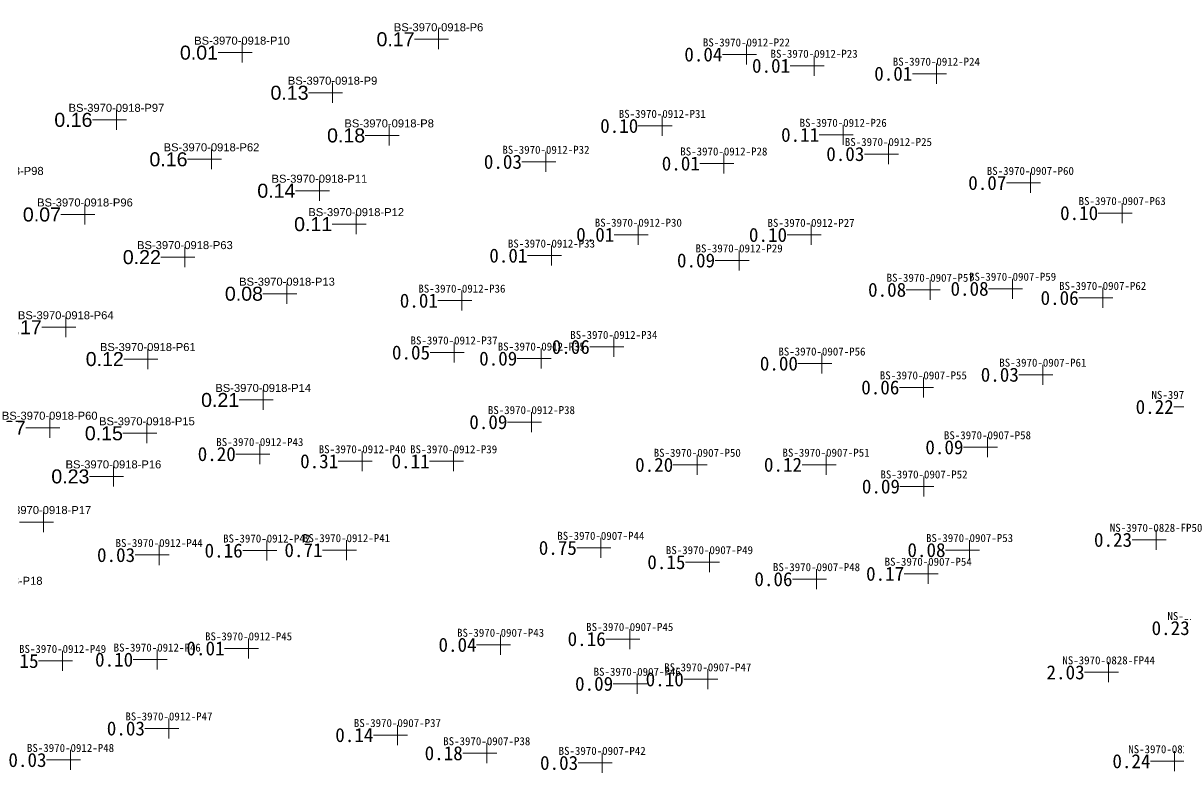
# Model space of a CAD drawing. Header units: inches. Extents: x 469759 to 470079, y 4349683 to 4349873.
# Drawn here: x 469947.8 to 470005.6, y 4349760.3 to 4349797.8 of the extents above; entities that cross this region are included whole.
import ezdxf
from ezdxf.enums import TextEntityAlignment as Align

# ---------------------------------------------------------------- set-up
doc = ezdxf.new("R2010")
doc.units = ezdxf.units.IN
doc.header["$MEASUREMENT"] = 0
for name, color, linetype, lineweight in [('孔口文字', 7, 'Continuous', 0), ('点', 7, 'Continuous', 0), ('线条', 7, 'Continuous', 0), ('钻孔', 7, 'Continuous', 0)]:
    doc.layers.add(name, color=color, linetype=linetype, lineweight=lineweight)
doc.styles.add('3dmine_textStyle_2', font='arial.ttf', dxfattribs={"height": 1})
doc.styles.add('3dmine_textStyle_3', font='SimSun.ttf', dxfattribs={"height": 1})

msp = doc.modelspace()

# ---------------------------------------------------------------- hatches: boundary and pattern name
at = {"layer": '钻孔', "linetype": 'Continuous', "lineweight": 0, "true_color": 0x808080, "extrusion": (0, 1, 0)}
for points in [[(-469969.604, 3960.232), (-469968.604, 3960.232), (-469968.604, 3972.232), (-469969.604, 3972.232)], [(-469959.779, 3959.977), (-469958.779, 3959.977), (-469958.779, 3971.977), (-469959.779, 3971.977)], [(-469984.991, 3960.186), (-469983.991, 3960.186), (-469983.991, 3972.186), (-469984.991, 3972.186)], [(-469988.373, 3960.109), (-469987.373, 3960.109), (-469987.373, 3972.109), (-469988.373, 3972.109)], [(-469994.483, 3959.716), (-469993.483, 3959.716), (-469993.483, 3971.716), (-469994.483, 3971.716)], [(-469964.305, 3960.12), (-469963.305, 3960.12), (-469963.305, 3972.12), (-469964.305, 3972.12)], [(-469953.501, 3960.033), (-469952.501, 3960.033), (-469952.501, 3972.033), (-469953.501, 3972.033)], [(-469980.785, 3959.604), (-469979.785, 3959.604), (-469979.785, 3972.604), (-469980.785, 3972.604)], [(-469989.827, 3959.899), (-469988.827, 3959.899), (-469988.827, 3971.899), (-469989.827, 3971.899)], [(-469967.134, 3960.302), (-469966.134, 3960.302), (-469966.134, 3972.302), (-469967.134, 3972.302)], [(-469992.086, 3959.692), (-469991.086, 3959.692), (-469991.086, 3971.692), (-469992.086, 3971.692)], [(-469958.254, 3960.269), (-469957.254, 3960.269), (-469957.254, 3972.269), (-469958.254, 3972.269)], [(-469974.97, 3960.276), (-469973.97, 3960.276), (-469973.97, 3972.276), (-469974.97, 3972.276)], [(-469983.862, 3960.087), (-469982.862, 3960.087), (-469982.862, 3972.087), (-469983.862, 3972.087)], [(-469963.646, 3959.651), (-469962.646, 3959.651), (-469962.646, 3972.651), (-469963.646, 3972.651)], [(-469999.181, 3959.54), (-469998.181, 3959.54), (-469998.181, 3971.54), (-469999.181, 3971.54)], [(-469951.928, 3960.193), (-469950.928, 3960.193), (-469950.928, 3972.193), (-469951.928, 3972.193)], [(-470003.772, 3960.106), (-470002.772, 3960.106), (-470002.772, 3971.106), (-470003.772, 3971.106)], [(-469965.486, 3959.533), (-469964.486, 3959.533), (-469964.486, 3972.533), (-469965.486, 3972.533)], [(-469979.587, 3960.284), (-469978.587, 3960.284), (-469978.587, 3972.284), (-469979.587, 3972.284)], [(-469988.22, 3959.917), (-469987.22, 3959.917), (-469987.22, 3971.917), (-469988.22, 3971.917)], [(-469956.924, 3960.353), (-469955.924, 3960.353), (-469955.924, 3972.353), (-469956.924, 3972.353)], [(-469975.244, 3959.614), (-469974.244, 3959.614), (-469974.244, 3972.614), (-469975.244, 3972.614)], [(-469984.624, 3960.222), (-469983.624, 3960.222), (-469983.624, 3972.222), (-469984.624, 3972.222)], [(-469962.026, 3959.672), (-469961.026, 3959.672), (-469961.026, 3972.672), (-469962.026, 3972.672)], [(-469994.175, 3959.708), (-469993.175, 3959.708), (-469993.175, 3971.708), (-469994.175, 3971.708)], [(-469998.294, 3959.637), (-469997.294, 3959.637), (-469997.294, 3971.637), (-469998.294, 3971.637)], [(-469970.768, 3959.538), (-469969.768, 3959.538), (-469969.768, 3972.538), (-469970.768, 3972.538)], [(-470002.796, 3959.642), (-470001.796, 3959.642), (-470001.796, 3971.642), (-470002.796, 3971.642)], [(-469950.968, 3960.297), (-469949.968, 3960.297), (-469949.968, 3972.297), (-469950.968, 3972.297)], [(-469970.378, 3959.548), (-469969.378, 3959.548), (-469969.378, 3972.548), (-469970.378, 3972.548)], [(-469978.363, 3960.289), (-469977.363, 3960.289), (-469977.363, 3972.289), (-469978.363, 3972.289)], [(-469955.069, 3960.197), (-469954.069, 3960.197), (-469954.069, 3972.197), (-469955.069, 3972.197)], [(-469974.736, 3959.622), (-469973.736, 3959.622), (-469973.736, 3972.622), (-469974.736, 3972.622)], [(-469988.764, 3959.95), (-469987.764, 3959.95), (-469987.764, 3971.95), (-469988.764, 3971.95)], [(-469999.806, 3960.45), (-469998.806, 3960.45), (-469998.806, 3971.45), (-469999.806, 3971.45)], [(-469993.834, 3959.922), (-469992.834, 3959.922), (-469992.834, 3971.922), (-469993.834, 3971.922)], [(-469960.837, 3959.8), (-469959.837, 3959.8), (-469959.837, 3971.8), (-469960.837, 3971.8)], [(-469974.244, 3960.402), (-469973.244, 3960.402), (-469973.244, 3972.402), (-469974.244, 3972.402)], [(-469950.167, 3960.392), (-469949.167, 3960.392), (-469949.167, 3972.392), (-469950.167, 3972.392)], [(-469955.026, 3959.988), (-469954.026, 3959.988), (-469954.026, 3971.988), (-469955.026, 3971.988)], [(-469997.038, 3959.886), (-469996.038, 3959.886), (-469996.038, 3971.886), (-469997.038, 3971.886)], [(-469960.669, 3959.651), (-469959.669, 3959.651), (-469959.669, 3972.651), (-469960.669, 3972.651)], [(-469965.788, 3959.564), (-469964.788, 3959.564), (-469964.788, 3972.564), (-469965.788, 3972.564)], [(-469970.356, 3959.614), (-469969.356, 3959.614), (-469969.356, 3972.614), (-469970.356, 3972.614)], [(-469982.532, 3960.202), (-469981.532, 3960.202), (-469981.532, 3972.202), (-469982.532, 3972.202)], [(-469988.97, 3960.257), (-469987.97, 3960.257), (-469987.97, 3972.257), (-469988.97, 3972.257)], [(-469953.351, 3960.04), (-469952.351, 3960.04), (-469952.351, 3972.04), (-469953.351, 3972.04)], [(-469993.865, 3959.715), (-469992.865, 3959.715), (-469992.865, 3971.715), (-469993.865, 3971.715)], [(-469949.849, 3959.883), (-469948.849, 3959.883), (-469948.849, 3971.883), (-469949.849, 3971.883)], [(-470005.466, 3960.302), (-470004.466, 3960.302), (-470004.466, 3971.302), (-470005.466, 3971.302)], [(-469961.012, 3959.847), (-469960.012, 3959.847), (-469960.012, 3972.847), (-469961.012, 3972.847)], [(-469996.142, 3959.547), (-469995.142, 3959.547), (-469995.142, 3971.547), (-469996.142, 3971.547)], [(-469955.636, 3960.42), (-469954.636, 3960.42), (-469954.636, 3972.42), (-469955.636, 3972.42)], [(-469983.141, 3960.019), (-469982.141, 3960.019), (-469982.141, 3972.019), (-469983.141, 3972.019)], [(-469994.075, 3959.868), (-469993.075, 3959.868), (-469993.075, 3971.868), (-469994.075, 3971.868)], [(-469988.493, 3960.107), (-469987.493, 3960.107), (-469987.493, 3972.107), (-469988.493, 3972.107)], [(-469979.157, 3959.89), (-469978.157, 3959.89), (-469978.157, 3971.89), (-469979.157, 3971.89)], [(-469960.107, 3960.409), (-469959.107, 3960.409), (-469959.107, 3972.409), (-469960.107, 3972.409)], [(-469972.703, 3960.136), (-469971.703, 3960.136), (-469971.703, 3972.136), (-469972.703, 3972.136)], [(-469950.811, 3960.275), (-469949.811, 3960.275), (-469949.811, 3972.275), (-469950.811, 3972.275)], [(-469955.539, 3960.302), (-469954.539, 3960.302), (-469954.539, 3972.302), (-469955.539, 3972.302)], [(-469979.53, 3959.974), (-469978.53, 3959.974), (-469978.53, 3971.974), (-469979.53, 3971.974)], [(-469983.059, 3960.01), (-469982.059, 3960.01), (-469982.059, 3972.01), (-469983.059, 3972.01)], [(-469956.125, 3960.334), (-469955.125, 3960.334), (-469955.125, 3972.334), (-469956.125, 3972.334)], [(-469967.545, 3960.011), (-469966.545, 3960.011), (-469966.545, 3972.011), (-469967.545, 3972.011)], [(-469972.012, 3959.928), (-469971.012, 3959.928), (-469971.012, 3971.928), (-469972.012, 3971.928)], [(-469951.207, 3960.082), (-469950.207, 3960.082), (-469950.207, 3972.082), (-469951.207, 3972.082)], [(-469977.779, 3959.817), (-469976.779, 3959.817), (-469976.779, 3971.817), (-469977.779, 3971.817)], [(-470006.387, 3960.202), (-470005.387, 3960.202), (-470005.387, 3971.202), (-470006.387, 3971.202)]]:
    msp.add_hatch(color=8, dxfattribs=at).paths.add_polyline_path(points, flags=0)
at = {"layer": '钻孔', "linetype": 'Continuous', "lineweight": 0, "true_color": 0x00ffff, "extrusion": (0, 1, 0)}
for points in [[(-469965.003, 3959.657), (-469964.003, 3959.657), (-469964.003, 3972.657), (-469965.003, 3972.657)], [(-469977.715, 3960.447), (-469976.715, 3960.447), (-469976.715, 3972.447), (-469977.715, 3972.447)]]:
    msp.add_hatch(color=4, dxfattribs=at).paths.add_polyline_path(points, flags=0)
at = {"layer": '钻孔', "linetype": 'Continuous', "lineweight": 0, "true_color": 0xff0000, "extrusion": (0, 1, 0)}
msp.add_hatch(color=1, dxfattribs=at).paths.add_polyline_path([(-470003.094, 3960.273), (-470002.094, 3960.273), (-470002.094, 3971.273), (-470003.094, 3971.273)], flags=0)

# ---------------------------------------------------------------- linework, layer by layer
at = {"layer": '点', "color": 138, "linetype": 'Continuous', "lineweight": 0, "true_color": 0x004c4c}
for points, elevation in [([(469968.604, 4349796.479), (469968.604, 4349797.479)], 3972.232), ([(469958.779, 4349795.81), (469958.779, 4349796.81)], 3971.977), ([(469969.104, 4349796.979), (469968.104, 4349796.979)], 3972.232), ([(469959.279, 4349796.31), (469958.279, 4349796.31)], 3971.977), ([(469983.991, 4349795.72), (469983.991, 4349796.72)], 3972.186), ([(469984.491, 4349796.22), (469983.491, 4349796.22)], 3972.186), ([(469987.873, 4349795.655), (469986.873, 4349795.655)], 3972.109), ([(469987.373, 4349795.155), (469987.373, 4349796.155)], 3972.109), ([(469993.483, 4349794.76), (469993.483, 4349795.76)], 3971.716), ([(469993.983, 4349795.26), (469992.983, 4349795.26)], 3971.716), ([(469963.305, 4349793.809), (469963.305, 4349794.809)], 3972.12), ([(469963.805, 4349794.309), (469962.805, 4349794.309)], 3972.12), ([(469952.501, 4349792.454), (469952.501, 4349793.454)], 3972.033), ([(469953.001, 4349792.954), (469952.001, 4349792.954)], 3972.033), ([(469979.785, 4349792.153), (469979.785, 4349793.153)], 3972.604), ([(469966.134, 4349791.676), (469966.134, 4349792.676)], 3972.302), ([(469980.285, 4349792.653), (469979.285, 4349792.653)], 3972.604), ([(469989.327, 4349792.205), (469988.327, 4349792.205)], 3971.899), ([(469988.827, 4349791.705), (469988.827, 4349792.705)], 3971.899), ([(469966.634, 4349792.176), (469965.634, 4349792.176)], 3972.302), ([(469991.086, 4349790.747), (469991.086, 4349791.747)], 3971.692), ([(469957.254, 4349790.482), (469957.254, 4349791.482)], 3972.269), ([(469973.97, 4349790.358), (469973.97, 4349791.358)], 3972.276), ([(469982.862, 4349790.274), (469982.862, 4349791.274)], 3972.087), ([(469991.586, 4349791.247), (469990.586, 4349791.247)], 3971.692), ([(469957.754, 4349790.982), (469956.754, 4349790.982)], 3972.269), ([(469974.47, 4349790.858), (469973.47, 4349790.858)], 3972.276), ([(469983.362, 4349790.774), (469982.362, 4349790.774)], 3972.087), ([(469962.646, 4349788.913), (469962.646, 4349789.913)], 3972.651), ([(469998.181, 4349789.302), (469998.181, 4349790.302)], 3971.54), ([(469963.146, 4349789.413), (469962.146, 4349789.413)], 3972.651), ([(469998.681, 4349789.802), (469997.681, 4349789.802)], 3971.54), ([(469950.928, 4349787.726), (469950.928, 4349788.726)], 3972.193), ([(470002.772, 4349787.797), (470002.772, 4349788.797)], 3971.106), ([(469951.428, 4349788.226), (469950.428, 4349788.226)], 3972.193), ([(469964.486, 4349787.244), (469964.486, 4349788.244)], 3972.533), ([(470003.272, 4349788.297), (470002.272, 4349788.297)], 3971.106), ([(469964.986, 4349787.744), (469963.986, 4349787.744)], 3972.533), ([(469978.587, 4349786.716), (469978.587, 4349787.716)], 3972.284), ([(469987.22, 4349786.707), (469987.22, 4349787.707)], 3971.917), ([(469979.087, 4349787.216), (469978.087, 4349787.216)], 3972.284), ([(469987.72, 4349787.207), (469986.72, 4349787.207)], 3971.917), ([(469955.924, 4349785.596), (469955.924, 4349786.596)], 3972.353), ([(469974.244, 4349785.673), (469974.244, 4349786.673)], 3972.614), ([(469983.624, 4349785.432), (469983.624, 4349786.432)], 3972.222), ([(469956.424, 4349786.096), (469955.424, 4349786.096)], 3972.353), ([(469974.744, 4349786.173), (469973.744, 4349786.173)], 3972.614), ([(469984.124, 4349785.932), (469983.124, 4349785.932)], 3972.222), ([(469961.026, 4349783.768), (469961.026, 4349784.768)], 3972.672), ([(469993.175, 4349783.965), (469993.175, 4349784.965)], 3971.708), ([(469997.294, 4349784.016), (469997.294, 4349785.016)], 3971.637), ([(469961.526, 4349784.268), (469960.526, 4349784.268)], 3972.672), ([(469969.768, 4349783.422), (469969.768, 4349784.422)], 3972.538), ([(469993.675, 4349784.465), (469992.675, 4349784.465)], 3971.708), ([(469997.794, 4349784.516), (469996.794, 4349784.516)], 3971.637), ([(470001.796, 4349783.558), (470001.796, 4349784.558)], 3971.642), ([(469970.268, 4349783.922), (469969.268, 4349783.922)], 3972.538), ([(470002.296, 4349784.058), (470001.296, 4349784.058)], 3971.642), ([(469949.968, 4349782.092), (469949.968, 4349783.092)], 3972.297), ([(469950.468, 4349782.592), (469949.468, 4349782.592)], 3972.297), ([(469969.378, 4349780.832), (469969.378, 4349781.832)], 3972.548), ([(469977.363, 4349781.11), (469977.363, 4349782.11)], 3972.289), ([(469954.069, 4349780.504), (469954.069, 4349781.504)], 3972.197), ([(469969.878, 4349781.332), (469968.878, 4349781.332)], 3972.548), ([(469973.736, 4349780.528), (469973.736, 4349781.528)], 3972.622), ([(469977.863, 4349781.61), (469976.863, 4349781.61)], 3972.289), ([(469987.764, 4349780.28), (469987.764, 4349781.28)], 3971.95), ([(469954.569, 4349781.004), (469953.569, 4349781.004)], 3972.197), ([(469974.236, 4349781.028), (469973.236, 4349781.028)], 3972.622), ([(469988.264, 4349780.78), (469987.264, 4349780.78)], 3971.95), ([(469998.806, 4349779.723), (469998.806, 4349780.723)], 3971.45), ([(469992.834, 4349779.088), (469992.834, 4349780.088)], 3971.922), ([(469999.306, 4349780.223), (469998.306, 4349780.223)], 3971.45), ([(469993.334, 4349779.588), (469992.334, 4349779.588)], 3971.922), ([(469960.337, 4349778.96), (469959.337, 4349778.96)], 3971.8), ([(469959.837, 4349778.46), (469959.837, 4349779.46)], 3971.8), ([(469973.244, 4349777.355), (469973.244, 4349778.355)], 3972.402), ([(469949.167, 4349777.073), (469949.167, 4349778.073)], 3972.392), ([(469954.026, 4349776.795), (469954.026, 4349777.795)], 3971.988), ([(469973.744, 4349777.855), (469972.744, 4349777.855)], 3972.402), ([(469949.667, 4349777.573), (469948.667, 4349777.573)], 3972.392), ([(469954.526, 4349777.295), (469953.526, 4349777.295)], 3971.988), ([(469959.669, 4349775.759), (469959.669, 4349776.759)], 3972.651), ([(469996.538, 4349776.597), (469995.538, 4349776.597)], 3971.886), ([(469996.038, 4349776.097), (469996.038, 4349777.097)], 3971.886), ([(469960.169, 4349776.259), (469959.169, 4349776.259)], 3972.651), ([(469964.788, 4349775.399), (469964.788, 4349776.399)], 3972.564), ([(469969.356, 4349775.395), (469969.356, 4349776.395)], 3972.614), ([(469981.532, 4349775.22), (469981.532, 4349776.22)], 3972.202), ([(469987.97, 4349775.226), (469987.97, 4349776.226)], 3972.257), ([(469952.351, 4349774.642), (469952.351, 4349775.642)], 3972.04), ([(469965.288, 4349775.899), (469964.288, 4349775.899)], 3972.564), ([(469969.856, 4349775.895), (469968.856, 4349775.895)], 3972.614), ([(469982.032, 4349775.72), (469981.032, 4349775.72)], 3972.202), ([(469988.47, 4349775.726), (469987.47, 4349775.726)], 3972.257), ([(469952.851, 4349775.142), (469951.851, 4349775.142)], 3972.04), ([(469992.865, 4349774.139), (469992.865, 4349775.139)], 3971.715), ([(469993.365, 4349774.639), (469992.365, 4349774.639)], 3971.715), ([(469948.849, 4349772.36), (469948.849, 4349773.36)], 3971.883), ([(469949.349, 4349772.86), (469948.349, 4349772.86)], 3971.883), ([(469976.715, 4349771.073), (469976.715, 4349772.073)], 3972.447), ([(469995.142, 4349770.963), (469995.142, 4349771.963)], 3971.547), ([(470004.966, 4349771.974), (470003.966, 4349771.974)], 3971.302), ([(470004.466, 4349771.474), (470004.466, 4349772.474)], 3971.302), ([(469954.636, 4349770.715), (469954.636, 4349771.715)], 3972.42), ([(469960.512, 4349771.438), (469959.512, 4349771.438)], 3972.847), ([(469960.012, 4349770.938), (469960.012, 4349771.938)], 3972.847), ([(469964.503, 4349771.459), (469963.503, 4349771.459)], 3972.657), ([(469964.003, 4349770.959), (469964.003, 4349771.959)], 3972.657), ([(469977.215, 4349771.573), (469976.215, 4349771.573)], 3972.447), ([(469995.642, 4349771.463), (469994.642, 4349771.463)], 3971.547), ([(469955.136, 4349771.215), (469954.136, 4349771.215)], 3972.42), ([(469982.641, 4349770.858), (469981.641, 4349770.858)], 3972.019), ([(469982.141, 4349770.358), (469982.141, 4349771.358)], 3972.019), ([(469987.493, 4349769.509), (469987.493, 4349770.509)], 3972.107), ([(469993.575, 4349770.278), (469992.575, 4349770.278)], 3971.868), ([(469993.075, 4349769.778), (469993.075, 4349770.778)], 3971.868), ([(469987.993, 4349770.009), (469986.993, 4349770.009)], 3972.107), ([(469978.157, 4349766.518), (469978.157, 4349767.518)], 3971.89), ([(469959.107, 4349766.051), (469959.107, 4349767.051)], 3972.409), ([(469971.703, 4349766.23), (469971.703, 4349767.23)], 3972.136), ([(469978.657, 4349767.018), (469977.657, 4349767.018)], 3971.89), ([(469949.811, 4349765.423), (469949.811, 4349766.423)], 3972.275), ([(469954.539, 4349765.49), (469954.539, 4349766.49)], 3972.302), ([(469959.607, 4349766.551), (469958.607, 4349766.551)], 3972.409), ([(469972.203, 4349766.73), (469971.203, 4349766.73)], 3972.136), ([(469950.311, 4349765.923), (469949.311, 4349765.923)], 3972.275), ([(469955.039, 4349765.99), (469954.039, 4349765.99)], 3972.302), ([(470002.094, 4349764.854), (470002.094, 4349765.854)], 3971.273), ([(469978.53, 4349764.282), (469978.53, 4349765.282)], 3971.974), ([(469982.059, 4349764.505), (469982.059, 4349765.505)], 3972.01), ([(470002.594, 4349765.354), (470001.594, 4349765.354)], 3971.273), ([(469979.03, 4349764.782), (469978.03, 4349764.782)], 3971.974), ([(469982.559, 4349765.005), (469981.559, 4349765.005)], 3972.01), ([(469955.125, 4349762.051), (469955.125, 4349763.051)], 3972.334), ([(469966.545, 4349761.721), (469966.545, 4349762.721)], 3972.011), ([(469955.625, 4349762.551), (469954.625, 4349762.551)], 3972.334), ([(469967.045, 4349762.221), (469966.045, 4349762.221)], 3972.011), ([(469971.012, 4349760.814), (469971.012, 4349761.814)], 3971.928), ([(469950.207, 4349760.476), (469950.207, 4349761.476)], 3972.082), ([(469971.512, 4349761.314), (469970.512, 4349761.314)], 3971.928), ([(469976.779, 4349760.331), (469976.779, 4349761.331)], 3971.817), ([(470005.387, 4349760.414), (470005.387, 4349761.414)], 3971.202), ([(469950.707, 4349760.976), (469949.707, 4349760.976)], 3972.082), ([(469977.279, 4349760.831), (469976.279, 4349760.831)], 3971.817), ([(470005.887, 4349760.914), (470004.887, 4349760.914)], 3971.202)]:
    msp.add_lwpolyline(points, dxfattribs=dict(at, elevation=elevation))
at = {"layer": '线条', "color": 138, "linetype": 'Continuous', "lineweight": 0, "true_color": 0x004c4c}
for points, elevation in [([(469968.604, 4349796.979), (469968.604, 4349796.979), (469968.604, 4349796.979)], 3972.232), ([(469958.779, 4349796.31), (469958.779, 4349796.31), (469958.779, 4349796.31)], 3971.977), ([(469983.991, 4349796.22), (469983.991, 4349796.22), (469983.991, 4349796.22)], 3972.186), ([(469987.373, 4349795.655), (469987.373, 4349795.655), (469987.373, 4349795.655)], 3972.109), ([(469993.483, 4349795.26), (469993.483, 4349795.26), (469993.483, 4349795.26)], 3971.716), ([(469963.305, 4349794.309), (469963.305, 4349794.309), (469963.305, 4349794.309)], 3972.12), ([(469952.501, 4349792.954), (469952.501, 4349792.954), (469952.501, 4349792.954)], 3972.033), ([(469979.785, 4349792.653), (469979.785, 4349792.653), (469979.785, 4349792.653)], 3972.604), ([(469988.827, 4349792.205), (469988.827, 4349792.205), (469988.827, 4349792.205)], 3971.899), ([(469966.134, 4349792.176), (469966.134, 4349792.176), (469966.134, 4349792.176)], 3972.302), ([(469991.086, 4349791.247), (469991.086, 4349791.247), (469991.086, 4349791.247)], 3971.692), ([(469957.254, 4349790.982), (469957.254, 4349790.982), (469957.254, 4349790.982)], 3972.269), ([(469973.97, 4349790.858), (469973.97, 4349790.858), (469973.97, 4349790.858)], 3972.276), ([(469982.862, 4349790.774), (469982.862, 4349790.774), (469982.862, 4349790.774)], 3972.087), ([(469962.646, 4349789.413), (469962.646, 4349789.413), (469962.646, 4349789.413)], 3972.651), ([(469998.181, 4349789.802), (469998.181, 4349789.802), (469998.181, 4349789.802)], 3971.54), ([(469950.928, 4349788.226), (469950.928, 4349788.226), (469950.928, 4349788.226)], 3972.193), ([(470002.772, 4349788.297), (470002.772, 4349788.297), (470002.772, 4349788.297)], 3971.106), ([(469964.486, 4349787.744), (469964.486, 4349787.744), (469964.486, 4349787.744)], 3972.533), ([(469978.587, 4349787.216), (469978.587, 4349787.216), (469978.587, 4349787.216)], 3972.284), ([(469987.22, 4349787.207), (469987.22, 4349787.207), (469987.22, 4349787.207)], 3971.917), ([(469955.924, 4349786.096), (469955.924, 4349786.096), (469955.924, 4349786.096)], 3972.353), ([(469974.244, 4349786.173), (469974.244, 4349786.173), (469974.244, 4349786.173)], 3972.614), ([(469983.624, 4349785.932), (469983.624, 4349785.932), (469983.624, 4349785.932)], 3972.222), ([(469961.026, 4349784.268), (469961.026, 4349784.268), (469961.026, 4349784.268)], 3972.672), ([(469993.175, 4349784.465), (469993.175, 4349784.465), (469993.175, 4349784.465)], 3971.708), ([(469997.294, 4349784.516), (469997.294, 4349784.516), (469997.294, 4349784.516)], 3971.637), ([(469969.768, 4349783.922), (469969.768, 4349783.922), (469969.768, 4349783.922)], 3972.538), ([(470001.796, 4349784.058), (470001.796, 4349784.058), (470001.796, 4349784.058)], 3971.642), ([(469949.968, 4349782.592), (469949.968, 4349782.592), (469949.968, 4349782.592)], 3972.297), ([(469969.378, 4349781.332), (469969.378, 4349781.332), (469969.378, 4349781.332)], 3972.548), ([(469977.363, 4349781.61), (469977.363, 4349781.61), (469977.363, 4349781.61)], 3972.289), ([(469954.069, 4349781.004), (469954.069, 4349781.004), (469954.069, 4349781.004)], 3972.197), ([(469973.736, 4349781.028), (469973.736, 4349781.028), (469973.736, 4349781.028)], 3972.622), ([(469987.764, 4349780.78), (469987.764, 4349780.78), (469987.764, 4349780.78)], 3971.95), ([(469998.806, 4349780.223), (469998.806, 4349780.223), (469998.806, 4349780.223)], 3971.45), ([(469992.834, 4349779.588), (469992.834, 4349779.588), (469992.834, 4349779.588)], 3971.922), ([(469959.837, 4349778.96), (469959.837, 4349778.96), (469959.837, 4349778.96)], 3971.8), ([(469973.244, 4349777.855), (469973.244, 4349777.855), (469973.244, 4349777.855)], 3972.402), ([(469949.167, 4349777.573), (469949.167, 4349777.573), (469949.167, 4349777.573)], 3972.392), ([(469954.026, 4349777.295), (469954.026, 4349777.295), (469954.026, 4349777.295)], 3971.988), ([(469996.038, 4349776.597), (469996.038, 4349776.597), (469996.038, 4349776.597)], 3971.886), ([(469959.669, 4349776.259), (469959.669, 4349776.259), (469959.669, 4349776.259)], 3972.651), ([(469964.788, 4349775.899), (469964.788, 4349775.899), (469964.788, 4349775.899)], 3972.564), ([(469969.356, 4349775.895), (469969.356, 4349775.895), (469969.356, 4349775.895)], 3972.614), ([(469981.532, 4349775.72), (469981.532, 4349775.72), (469981.532, 4349775.72)], 3972.202), ([(469987.97, 4349775.726), (469987.97, 4349775.726), (469987.97, 4349775.726)], 3972.257), ([(469952.351, 4349775.142), (469952.351, 4349775.142), (469952.351, 4349775.142)], 3972.04), ([(469992.865, 4349774.639), (469992.865, 4349774.639), (469992.865, 4349774.639)], 3971.715), ([(469948.849, 4349772.86), (469948.849, 4349772.86), (469948.849, 4349772.86)], 3971.883), ([(470004.466, 4349771.974), (470004.466, 4349771.974), (470004.466, 4349771.974)], 3971.302), ([(469960.012, 4349771.438), (469960.012, 4349771.438), (469960.012, 4349771.438)], 3972.847), ([(469964.003, 4349771.459), (469964.003, 4349771.459), (469964.003, 4349771.459)], 3972.657), ([(469976.715, 4349771.573), (469976.715, 4349771.573), (469976.715, 4349771.573)], 3972.447), ([(469995.142, 4349771.463), (469995.142, 4349771.463), (469995.142, 4349771.463)], 3971.547), ([(469954.636, 4349771.215), (469954.636, 4349771.215), (469954.636, 4349771.215)], 3972.42), ([(469982.141, 4349770.858), (469982.141, 4349770.858), (469982.141, 4349770.858)], 3972.019), ([(469993.075, 4349770.278), (469993.075, 4349770.278), (469993.075, 4349770.278)], 3971.868), ([(469987.493, 4349770.009), (469987.493, 4349770.009), (469987.493, 4349770.009)], 3972.107), ([(469978.157, 4349767.018), (469978.157, 4349767.018), (469978.157, 4349767.018)], 3971.89), ([(469959.107, 4349766.551), (469959.107, 4349766.551), (469959.107, 4349766.551)], 3972.409), ([(469971.703, 4349766.73), (469971.703, 4349766.73), (469971.703, 4349766.73)], 3972.136), ([(469949.811, 4349765.923), (469949.811, 4349765.923), (469949.811, 4349765.923)], 3972.275), ([(469954.539, 4349765.99), (469954.539, 4349765.99), (469954.539, 4349765.99)], 3972.302), ([(470002.094, 4349765.354), (470002.094, 4349765.354), (470002.094, 4349765.354)], 3971.273), ([(469978.53, 4349764.782), (469978.53, 4349764.782), (469978.53, 4349764.782)], 3971.974), ([(469982.059, 4349765.005), (469982.059, 4349765.005), (469982.059, 4349765.005)], 3972.01), ([(469955.125, 4349762.551), (469955.125, 4349762.551), (469955.125, 4349762.551)], 3972.334), ([(469966.545, 4349762.221), (469966.545, 4349762.221), (469966.545, 4349762.221)], 3972.011), ([(469971.012, 4349761.314), (469971.012, 4349761.314), (469971.012, 4349761.314)], 3971.928), ([(469950.207, 4349760.976), (469950.207, 4349760.976), (469950.207, 4349760.976)], 3972.082), ([(469976.779, 4349760.831), (469976.779, 4349760.831), (469976.779, 4349760.831)], 3971.817), ([(470005.387, 4349760.914), (470005.387, 4349760.914), (470005.387, 4349760.914)], 3971.202)]:
    msp.add_lwpolyline(points, dxfattribs=dict(at, elevation=elevation))
at = {"layer": '钻孔', "color": 8, "linetype": 'Continuous', "lineweight": 0, "true_color": 0x808080}
for points, elevation in [([(469968.604, 4349796.979), (469967.404, 4349796.979)], 3972.232), ([(469968.604, 4349796.979), (469967.404, 4349796.979)], 3960.232), ([(469958.779, 4349796.31), (469957.579, 4349796.31)], 3971.977), ([(469958.779, 4349796.31), (469957.579, 4349796.31)], 3959.977), ([(469983.991, 4349796.22), (469982.791, 4349796.22)], 3972.186), ([(469983.991, 4349796.22), (469982.791, 4349796.22)], 3960.186), ([(469987.373, 4349795.655), (469986.173, 4349795.655)], 3972.109), ([(469987.373, 4349795.655), (469986.173, 4349795.655)], 3960.109), ([(469993.483, 4349795.26), (469992.283, 4349795.26)], 3971.716), ([(469993.483, 4349795.26), (469992.283, 4349795.26)], 3959.716), ([(469963.305, 4349794.309), (469962.105, 4349794.309)], 3972.12), ([(469963.305, 4349794.309), (469962.105, 4349794.309)], 3960.12), ([(469952.501, 4349792.954), (469951.301, 4349792.954)], 3972.033), ([(469952.501, 4349792.954), (469951.301, 4349792.954)], 3960.033), ([(469979.785, 4349792.653), (469978.585, 4349792.653)], 3972.604), ([(469979.785, 4349792.653), (469978.585, 4349792.653)], 3959.604), ([(469988.827, 4349792.205), (469987.627, 4349792.205)], 3971.899), ([(469988.827, 4349792.205), (469987.627, 4349792.205)], 3959.899), ([(469966.134, 4349792.176), (469964.934, 4349792.176)], 3972.302), ([(469966.134, 4349792.176), (469964.934, 4349792.176)], 3960.302), ([(469991.086, 4349791.247), (469989.886, 4349791.247)], 3971.692), ([(469991.086, 4349791.247), (469989.886, 4349791.247)], 3959.692), ([(469957.254, 4349790.982), (469956.054, 4349790.982)], 3972.269), ([(469957.254, 4349790.982), (469956.054, 4349790.982)], 3960.269), ([(469973.97, 4349790.858), (469972.77, 4349790.858)], 3972.276), ([(469973.97, 4349790.858), (469972.77, 4349790.858)], 3960.276), ([(469982.862, 4349790.774), (469981.662, 4349790.774)], 3972.087), ([(469982.862, 4349790.774), (469981.662, 4349790.774)], 3960.087), ([(469962.646, 4349789.413), (469961.446, 4349789.413)], 3972.651), ([(469962.646, 4349789.413), (469961.446, 4349789.413)], 3959.651), ([(469998.181, 4349789.802), (469996.981, 4349789.802)], 3971.54), ([(469998.181, 4349789.802), (469996.981, 4349789.802)], 3959.54), ([(469950.928, 4349788.226), (469949.728, 4349788.226)], 3972.193), ([(469950.928, 4349788.226), (469949.728, 4349788.226)], 3960.193), ([(470002.772, 4349788.297), (470001.572, 4349788.297)], 3971.106), ([(470002.772, 4349788.297), (470001.572, 4349788.297)], 3960.106), ([(469964.486, 4349787.744), (469963.286, 4349787.744)], 3972.533), ([(469964.486, 4349787.744), (469963.286, 4349787.744)], 3959.533), ([(469978.587, 4349787.216), (469977.387, 4349787.216)], 3972.284), ([(469978.587, 4349787.216), (469977.387, 4349787.216)], 3960.284), ([(469987.22, 4349787.207), (469986.02, 4349787.207)], 3971.917), ([(469987.22, 4349787.207), (469986.02, 4349787.207)], 3959.917), ([(469955.924, 4349786.096), (469954.724, 4349786.096)], 3972.353), ([(469955.924, 4349786.096), (469954.724, 4349786.096)], 3960.353), ([(469974.244, 4349786.173), (469973.044, 4349786.173)], 3972.614), ([(469974.244, 4349786.173), (469973.044, 4349786.173)], 3959.614), ([(469983.624, 4349785.932), (469982.424, 4349785.932)], 3972.222), ([(469983.624, 4349785.932), (469982.424, 4349785.932)], 3960.222), ([(469961.026, 4349784.268), (469959.826, 4349784.268)], 3972.672), ([(469961.026, 4349784.268), (469959.826, 4349784.268)], 3959.672), ([(469993.175, 4349784.465), (469991.975, 4349784.465)], 3971.708), ([(469993.175, 4349784.465), (469991.975, 4349784.465)], 3959.708), ([(469997.294, 4349784.516), (469996.094, 4349784.516)], 3971.637), ([(469997.294, 4349784.516), (469996.094, 4349784.516)], 3959.637), ([(469969.768, 4349783.922), (469968.568, 4349783.922)], 3972.538), ([(469969.768, 4349783.922), (469968.568, 4349783.922)], 3959.538), ([(470001.796, 4349784.058), (470000.596, 4349784.058)], 3971.642), ([(470001.796, 4349784.058), (470000.596, 4349784.058)], 3959.642), ([(469949.968, 4349782.592), (469948.768, 4349782.592)], 3972.297), ([(469949.968, 4349782.592), (469948.768, 4349782.592)], 3960.297), ([(469969.378, 4349781.332), (469968.178, 4349781.332)], 3972.548), ([(469969.378, 4349781.332), (469968.178, 4349781.332)], 3959.548), ([(469977.363, 4349781.61), (469976.163, 4349781.61)], 3972.289), ([(469977.363, 4349781.61), (469976.163, 4349781.61)], 3960.289), ([(469954.069, 4349781.004), (469952.869, 4349781.004)], 3972.197), ([(469954.069, 4349781.004), (469952.869, 4349781.004)], 3960.197), ([(469973.736, 4349781.028), (469972.536, 4349781.028)], 3972.622), ([(469973.736, 4349781.028), (469972.536, 4349781.028)], 3959.622), ([(469987.764, 4349780.78), (469986.564, 4349780.78)], 3971.95), ([(469987.764, 4349780.78), (469986.564, 4349780.78)], 3959.95), ([(469998.806, 4349780.223), (469997.606, 4349780.223)], 3971.45), ([(469998.806, 4349780.223), (469997.606, 4349780.223)], 3960.45), ([(469992.834, 4349779.588), (469991.634, 4349779.588)], 3971.922), ([(469992.834, 4349779.588), (469991.634, 4349779.588)], 3959.922), ([(469959.837, 4349778.96), (469958.637, 4349778.96)], 3971.8), ([(469959.837, 4349778.96), (469958.637, 4349778.96)], 3959.8), ([(470006.548, 4349778.613), (470005.348, 4349778.613)], 3971.546), ([(470006.548, 4349778.613), (470005.348, 4349778.613)], 3959.546), ([(469973.244, 4349777.855), (469972.044, 4349777.855)], 3972.402), ([(469973.244, 4349777.855), (469972.044, 4349777.855)], 3960.402), ([(469949.167, 4349777.573), (469947.967, 4349777.573)], 3972.392), ([(469949.167, 4349777.573), (469947.967, 4349777.573)], 3960.392), ([(469954.026, 4349777.295), (469952.826, 4349777.295)], 3971.988), ([(469954.026, 4349777.295), (469952.826, 4349777.295)], 3959.988), ([(469996.038, 4349776.597), (469994.838, 4349776.597)], 3971.886), ([(469996.038, 4349776.597), (469994.838, 4349776.597)], 3959.886), ([(469959.669, 4349776.259), (469958.469, 4349776.259)], 3972.651), ([(469959.669, 4349776.259), (469958.469, 4349776.259)], 3959.651), ([(469964.788, 4349775.899), (469963.588, 4349775.899)], 3972.564), ([(469964.788, 4349775.899), (469963.588, 4349775.899)], 3959.564), ([(469969.356, 4349775.895), (469968.156, 4349775.895)], 3972.614), ([(469969.356, 4349775.895), (469968.156, 4349775.895)], 3959.614), ([(469981.532, 4349775.72), (469980.332, 4349775.72)], 3972.202), ([(469981.532, 4349775.72), (469980.332, 4349775.72)], 3960.202), ([(469987.97, 4349775.726), (469986.77, 4349775.726)], 3972.257), ([(469987.97, 4349775.726), (469986.77, 4349775.726)], 3960.257), ([(469952.351, 4349775.142), (469951.151, 4349775.142)], 3972.04), ([(469952.351, 4349775.142), (469951.151, 4349775.142)], 3960.04), ([(469992.865, 4349774.639), (469991.665, 4349774.639)], 3971.715), ([(469992.865, 4349774.639), (469991.665, 4349774.639)], 3959.715), ([(469948.849, 4349772.86), (469947.649, 4349772.86)], 3971.883), ([(469948.849, 4349772.86), (469947.649, 4349772.86)], 3959.883), ([(470004.466, 4349771.974), (470003.266, 4349771.974)], 3971.302), ([(470004.466, 4349771.974), (470003.266, 4349771.974)], 3960.302), ([(469960.012, 4349771.438), (469958.812, 4349771.438)], 3972.847), ([(469960.012, 4349771.438), (469958.812, 4349771.438)], 3959.847), ([(469995.142, 4349771.463), (469993.942, 4349771.463)], 3971.547), ([(469995.142, 4349771.463), (469993.942, 4349771.463)], 3959.547), ([(469954.636, 4349771.215), (469953.436, 4349771.215)], 3972.42), ([(469954.636, 4349771.215), (469953.436, 4349771.215)], 3960.42), ([(469982.141, 4349770.858), (469980.941, 4349770.858)], 3972.019), ([(469982.141, 4349770.858), (469980.941, 4349770.858)], 3960.019), ([(469993.075, 4349770.278), (469991.875, 4349770.278)], 3971.868), ([(469993.075, 4349770.278), (469991.875, 4349770.278)], 3959.868), ([(469987.493, 4349770.009), (469986.293, 4349770.009)], 3972.107), ([(469987.493, 4349770.009), (469986.293, 4349770.009)], 3960.107), ([(469978.157, 4349767.018), (469976.957, 4349767.018)], 3971.89), ([(469978.157, 4349767.018), (469976.957, 4349767.018)], 3959.89), ([(469959.107, 4349766.551), (469957.907, 4349766.551)], 3972.409), ([(469959.107, 4349766.551), (469957.907, 4349766.551)], 3960.409), ([(469971.703, 4349766.73), (469970.503, 4349766.73)], 3972.136), ([(469971.703, 4349766.73), (469970.503, 4349766.73)], 3960.136), ([(469949.811, 4349765.923), (469948.611, 4349765.923)], 3972.275), ([(469949.811, 4349765.923), (469948.611, 4349765.923)], 3960.275), ([(469954.539, 4349765.99), (469953.339, 4349765.99)], 3972.302), ([(469954.539, 4349765.99), (469953.339, 4349765.99)], 3960.302), ([(469978.53, 4349764.782), (469977.33, 4349764.782)], 3971.974), ([(469978.53, 4349764.782), (469977.33, 4349764.782)], 3959.974), ([(469982.059, 4349765.005), (469980.859, 4349765.005)], 3972.01), ([(469982.059, 4349765.005), (469980.859, 4349765.005)], 3960.01), ([(469955.125, 4349762.551), (469953.925, 4349762.551)], 3972.334), ([(469955.125, 4349762.551), (469953.925, 4349762.551)], 3960.334), ([(469966.545, 4349762.221), (469965.345, 4349762.221)], 3972.011), ([(469966.545, 4349762.221), (469965.345, 4349762.221)], 3960.011), ([(469971.012, 4349761.314), (469969.812, 4349761.314)], 3971.928), ([(469971.012, 4349761.314), (469969.812, 4349761.314)], 3959.928), ([(469950.207, 4349760.976), (469949.007, 4349760.976)], 3972.082), ([(469950.207, 4349760.976), (469949.007, 4349760.976)], 3960.082), ([(469976.779, 4349760.831), (469975.579, 4349760.831)], 3971.817), ([(469976.779, 4349760.831), (469975.579, 4349760.831)], 3959.817), ([(470005.387, 4349760.914), (470004.187, 4349760.914)], 3971.202), ([(470005.387, 4349760.914), (470004.187, 4349760.914)], 3960.202)]:
    msp.add_lwpolyline(points, dxfattribs=dict(at, elevation=elevation))
at = {"layer": '钻孔', "color": 4, "linetype": 'Continuous', "lineweight": 0, "true_color": 0x00ffff}
for points, elevation in [([(469964.003, 4349771.459), (469962.803, 4349771.459)], 3972.657), ([(469964.003, 4349771.459), (469962.803, 4349771.459)], 3959.657), ([(469976.715, 4349771.573), (469975.515, 4349771.573)], 3972.447), ([(469976.715, 4349771.573), (469975.515, 4349771.573)], 3960.447)]:
    msp.add_lwpolyline(points, dxfattribs=dict(at, elevation=elevation))
at = {"layer": '钻孔', "color": 1, "linetype": 'Continuous', "lineweight": 0, "true_color": 0xff0000}
for elevation in [3971.273, 3960.273]:
    msp.add_lwpolyline([(470002.094, 4349765.354), (470000.894, 4349765.354)], dxfattribs=dict(at, elevation=elevation))

# ---------------------------------------------------------------- texts
at = {"layer": '孔口文字', "color": 138, "linetype": 'Continuous', "lineweight": 0, "true_color": 0x004c4c, "style": '3dmine_textStyle_3'}
for s, p in [('BS-3970-0912-P22', (469983.991, 4349796.62, 3972.186)), ('BS-3970-0912-P23', (469987.373, 4349796.055, 3972.109)), ('BS-3970-0912-P24', (469993.483, 4349795.66, 3971.716)), ('BS-3970-0912-P31', (469979.785, 4349793.053, 3972.604)), ('BS-3970-0912-P26', (469988.827, 4349792.605, 3971.899)), ('BS-3970-0912-P32', (469973.97, 4349791.258, 3972.276)), ('BS-3970-0912-P25', (469991.086, 4349791.647, 3971.692)), ('BS-3970-0912-P28', (469982.862, 4349791.174, 3972.087)), ('BS-3970-0907-P60', (469998.181, 4349790.202, 3971.54)), ('BS-3970-0907-P63', (470002.772, 4349788.697, 3971.106)), ('BS-3970-0912-P30', (469978.587, 4349787.616, 3972.284)), ('BS-3970-0912-P27', (469987.22, 4349787.607, 3971.917)), ('BS-3970-0912-P33', (469974.244, 4349786.573, 3972.614)), ('BS-3970-0912-P29', (469983.624, 4349786.332, 3972.222)), ('BS-3970-0907-P57', (469993.175, 4349784.865, 3971.708)), ('BS-3970-0907-P59', (469997.294, 4349784.916, 3971.637)), ('BS-3970-0912-P36', (469969.768, 4349784.322, 3972.538)), ('BS-3970-0907-P62', (470001.796, 4349784.458, 3971.642)), ('BS-3970-0912-P34', (469977.363, 4349782.01, 3972.289)), ('BS-3970-0912-P37', (469969.378, 4349781.732, 3972.548)), ('BS-3970-0912-P35', (469973.736, 4349781.428, 3972.622)), ('BS-3970-0907-P56', (469987.764, 4349781.18, 3971.95)), ('BS-3970-0907-P61', (469998.806, 4349780.623, 3971.45)), ('BS-3970-0907-P55', (469992.834, 4349779.988, 3971.922)), ('NS-3970-0828-FP51', (470006.548, 4349779.013, 3971.546)), ('BS-3970-0912-P38', (469973.244, 4349778.255, 3972.402)), ('BS-3970-0907-P58', (469996.038, 4349776.997, 3971.886)), ('BS-3970-0912-P43', (469959.669, 4349776.659, 3972.651)), ('BS-3970-0912-P40', (469964.788, 4349776.299, 3972.564)), ('BS-3970-0912-P39', (469969.356, 4349776.295, 3972.614)), ('BS-3970-0907-P50', (469981.532, 4349776.12, 3972.202)), ('BS-3970-0907-P51', (469987.97, 4349776.126, 3972.257)), ('BS-3970-0907-P52', (469992.865, 4349775.039, 3971.715)), ('NS-3970-0828-FP50', (470004.466, 4349772.374, 3971.302)), ('BS-3970-0912-P44', (469954.636, 4349771.615, 3972.42)), ('BS-3970-0912-P42', (469960.012, 4349771.838, 3972.847)), ('BS-3970-0912-P41', (469964.003, 4349771.859, 3972.657)), ('BS-3970-0907-P44', (469976.715, 4349771.973, 3972.447)), ('BS-3970-0907-P53', (469995.142, 4349771.863, 3971.547)), ('BS-3970-0907-P49', (469982.141, 4349771.258, 3972.019)), ('BS-3970-0907-P48', (469987.493, 4349770.409, 3972.107)), ('BS-3970-0907-P54', (469993.075, 4349770.678, 3971.868)), ('NS-3970-0828-FP46', (470007.345, 4349767.965, 3971.56)), ('BS-3970-0912-P45', (469959.107, 4349766.951, 3972.409)), ('BS-3970-0907-P43', (469971.703, 4349767.13, 3972.136)), ('BS-3970-0907-P45', (469978.157, 4349767.418, 3971.89)), ('BS-3970-0912-P46', (469954.539, 4349766.39, 3972.302)), ('BS-3970-0912-P49', (469949.811, 4349766.323, 3972.275)), ('BS-3970-0907-P47', (469982.059, 4349765.405, 3972.01)), ('NS-3970-0828-FP44', (470002.094, 4349765.754, 3971.273)), ('BS-3970-0907-P46', (469978.53, 4349765.182, 3971.974)), ('BS-3970-0912-P47', (469955.125, 4349762.951, 3972.334)), ('BS-3970-0907-P37', (469966.545, 4349762.621, 3972.011)), ('BS-3970-0912-P48', (469950.207, 4349761.376, 3972.082)), ('BS-3970-0907-P38', (469971.012, 4349761.714, 3971.928)), ('BS-3970-0907-P42', (469976.779, 4349761.231, 3971.817)), ('NS-3970-0828-FP42', (470005.387, 4349761.314, 3971.202))]:
    msp.add_text(s, height=0.4, dxfattribs=at).set_placement(p, align=Align.CENTER)
at = {"layer": '钻孔', "color": 138, "linetype": 'Continuous', "lineweight": 0, "true_color": 0x004c4c, "style": '3dmine_textStyle_2'}
for s, p in [('BS-3970-0918-P6', (469968.604, 4349797.379, 3972.232)), ('BS-3970-0918-P10', (469958.779, 4349796.71, 3971.977)), ('BS-3970-0918-P9', (469963.305, 4349794.709, 3972.12)), ('BS-3970-0918-P97', (469952.501, 4349793.354, 3972.033)), ('BS-3970-0918-P8', (469966.134, 4349792.576, 3972.302)), ('BS-3970-0918-P62', (469957.254, 4349791.382, 3972.269)), ('BS-3970-0918-P98', (469946.471, 4349790.203, 3972.135)), ('BS-3970-0918-P11', (469962.646, 4349789.813, 3972.651)), ('BS-3970-0918-P96', (469950.928, 4349788.626, 3972.193)), ('BS-3970-0918-P12', (469964.486, 4349788.144, 3972.533)), ('BS-3970-0918-P63', (469955.924, 4349786.496, 3972.353)), ('BS-3970-0918-P13', (469961.026, 4349784.668, 3972.672)), ('BS-3970-0918-P64', (469949.968, 4349782.992, 3972.297)), ('BS-3970-0918-P61', (469954.069, 4349781.404, 3972.197)), ('BS-3970-0918-P14', (469959.837, 4349779.36, 3971.8)), ('BS-3970-0918-P60', (469949.167, 4349777.973, 3972.392)), ('BS-3970-0918-P15', (469954.026, 4349777.695, 3971.988)), ('BS-3970-0918-P16', (469952.351, 4349775.542, 3972.04)), ('BS-3970-0918-P17', (469948.849, 4349773.26, 3971.883)), ('BS-3970-0918-P18', (469946.416, 4349769.726, 3971.676))]:
    msp.add_text(s, height=0.4, dxfattribs=at).set_placement(p, align=Align.CENTER)
at = {"layer": '钻孔', "color": 8, "linetype": 'Continuous', "lineweight": 0, "true_color": 0x808080}
for s, style, p in [('0.17', '3dmine_textStyle_2', (469967.404, 4349796.979, 3966.232)), ('0.01', '3dmine_textStyle_2', (469957.579, 4349796.31, 3965.977)), ('0.04', '3dmine_textStyle_3', (469982.791, 4349796.22, 3972.186)), ('0.01', '3dmine_textStyle_3', (469986.173, 4349795.655, 3972.109)), ('0.01', '3dmine_textStyle_3', (469992.283, 4349795.26, 3971.716)), ('0.13', '3dmine_textStyle_2', (469962.105, 4349794.309, 3966.12)), ('0.16', '3dmine_textStyle_2', (469951.301, 4349792.954, 3966.033)), ('0.10', '3dmine_textStyle_3', (469978.585, 4349792.653, 3972.604)), ('0.18', '3dmine_textStyle_2', (469964.934, 4349792.176, 3966.302)), ('0.11', '3dmine_textStyle_3', (469987.627, 4349792.205, 3971.899)), ('0.16', '3dmine_textStyle_2', (469956.054, 4349790.982, 3966.269)), ('0.03', '3dmine_textStyle_3', (469972.77, 4349790.858, 3972.276)), ('0.01', '3dmine_textStyle_3', (469981.662, 4349790.774, 3972.087)), ('0.03', '3dmine_textStyle_3', (469989.886, 4349791.247, 3971.692)), ('0.07', '3dmine_textStyle_3', (469996.981, 4349789.802, 3971.54)), ('0.14', '3dmine_textStyle_2', (469961.446, 4349789.413, 3966.151)), ('0.07', '3dmine_textStyle_2', (469949.728, 4349788.226, 3966.193)), ('0.10', '3dmine_textStyle_3', (470001.572, 4349788.297, 3971.106)), ('0.11', '3dmine_textStyle_2', (469963.286, 4349787.744, 3966.033)), ('0.01', '3dmine_textStyle_3', (469977.387, 4349787.216, 3972.284)), ('0.10', '3dmine_textStyle_3', (469986.02, 4349787.207, 3971.917)), ('0.22', '3dmine_textStyle_2', (469954.724, 4349786.096, 3966.353)), ('0.01', '3dmine_textStyle_3', (469973.044, 4349786.173, 3972.614)), ('0.09', '3dmine_textStyle_3', (469982.424, 4349785.932, 3972.222)), ('0.08', '3dmine_textStyle_3', (469991.975, 4349784.465, 3971.708)), ('0.08', '3dmine_textStyle_3', (469996.094, 4349784.516, 3971.637)), ('0.08', '3dmine_textStyle_2', (469959.826, 4349784.268, 3966.172)), ('0.01', '3dmine_textStyle_3', (469968.568, 4349783.922, 3972.538)), ('0.06', '3dmine_textStyle_3', (470000.596, 4349784.058, 3971.642)), ('0.17', '3dmine_textStyle_2', (469948.768, 4349782.592, 3966.297)), ('0.06', '3dmine_textStyle_3', (469976.163, 4349781.61, 3972.289)), ('0.12', '3dmine_textStyle_2', (469952.869, 4349781.004, 3966.197)), ('0.05', '3dmine_textStyle_3', (469968.178, 4349781.332, 3972.548)), ('0.09', '3dmine_textStyle_3', (469972.536, 4349781.028, 3972.622)), ('0.00', '3dmine_textStyle_3', (469986.564, 4349780.78, 3971.95)), ('0.03', '3dmine_textStyle_3', (469997.606, 4349780.223, 3971.45)), ('0.06', '3dmine_textStyle_3', (469991.634, 4349779.588, 3971.922)), ('0.21', '3dmine_textStyle_2', (469958.637, 4349778.96, 3965.8)), ('0.22', '3dmine_textStyle_3', (470005.348, 4349778.613, 3971.546)), ('0.27', '3dmine_textStyle_2', (469947.967, 4349777.573, 3966.392)), ('0.09', '3dmine_textStyle_3', (469972.044, 4349777.855, 3972.402)), ('0.15', '3dmine_textStyle_2', (469952.826, 4349777.295, 3965.988)), ('0.20', '3dmine_textStyle_3', (469958.469, 4349776.259, 3972.651)), ('0.09', '3dmine_textStyle_3', (469994.838, 4349776.597, 3971.886)), ('0.31', '3dmine_textStyle_3', (469963.588, 4349775.899, 3972.564)), ('0.11', '3dmine_textStyle_3', (469968.156, 4349775.895, 3972.614)), ('0.20', '3dmine_textStyle_3', (469980.332, 4349775.72, 3972.202)), ('0.12', '3dmine_textStyle_3', (469986.77, 4349775.726, 3972.257)), ('0.23', '3dmine_textStyle_2', (469951.151, 4349775.142, 3966.04)), ('0.09', '3dmine_textStyle_3', (469991.665, 4349774.639, 3971.715)), ('0.23', '3dmine_textStyle_3', (470003.266, 4349771.974, 3971.302)), ('0.03', '3dmine_textStyle_3', (469953.436, 4349771.215, 3972.42)), ('0.16', '3dmine_textStyle_3', (469958.812, 4349771.438, 3972.847)), ('0.08', '3dmine_textStyle_3', (469993.942, 4349771.463, 3971.547)), ('0.15', '3dmine_textStyle_3', (469980.941, 4349770.858, 3972.019)), ('0.06', '3dmine_textStyle_3', (469986.293, 4349770.009, 3972.107)), ('0.17', '3dmine_textStyle_3', (469991.875, 4349770.278, 3971.868)), ('0.16', '3dmine_textStyle_3', (469976.957, 4349767.018, 3971.89)), ('0.23', '3dmine_textStyle_3', (470006.145, 4349767.565, 3971.56)), ('0.01', '3dmine_textStyle_3', (469957.907, 4349766.551, 3972.409)), ('0.04', '3dmine_textStyle_3', (469970.503, 4349766.73, 3972.136)), ('0.15', '3dmine_textStyle_3', (469948.611, 4349765.923, 3972.275)), ('0.10', '3dmine_textStyle_3', (469953.339, 4349765.99, 3972.302)), ('0.09', '3dmine_textStyle_3', (469977.33, 4349764.782, 3971.974)), ('0.10', '3dmine_textStyle_3', (469980.859, 4349765.005, 3972.01)), ('0.03', '3dmine_textStyle_3', (469953.925, 4349762.551, 3972.334)), ('0.14', '3dmine_textStyle_3', (469965.345, 4349762.221, 3972.011)), ('0.18', '3dmine_textStyle_3', (469969.812, 4349761.314, 3971.928)), ('0.03', '3dmine_textStyle_3', (469949.007, 4349760.976, 3972.082)), ('0.03', '3dmine_textStyle_3', (469975.579, 4349760.831, 3971.817)), ('0.24', '3dmine_textStyle_3', (470004.187, 4349760.914, 3971.202))]:
    msp.add_text(s, height=0.7, dxfattribs=dict(at, style=style)).set_placement(p, align=Align.MIDDLE_RIGHT)
at = {"layer": '钻孔', "color": 4, "linetype": 'Continuous', "lineweight": 0, "true_color": 0x00ffff, "style": '3dmine_textStyle_3'}
for s, p in [('0.71', (469962.803, 4349771.459, 3972.657)), ('0.75', (469975.515, 4349771.573, 3972.447))]:
    msp.add_text(s, height=0.7, dxfattribs=at).set_placement(p, align=Align.MIDDLE_RIGHT)
at = {"layer": '钻孔', "color": 1, "linetype": 'Continuous', "lineweight": 0, "true_color": 0xff0000, "style": '3dmine_textStyle_3'}
msp.add_text('2.03', height=0.7, dxfattribs=at).set_placement((470000.894, 4349765.354, 3971.273), align=Align.MIDDLE_RIGHT)

doc.saveas('drawing.dxf')
